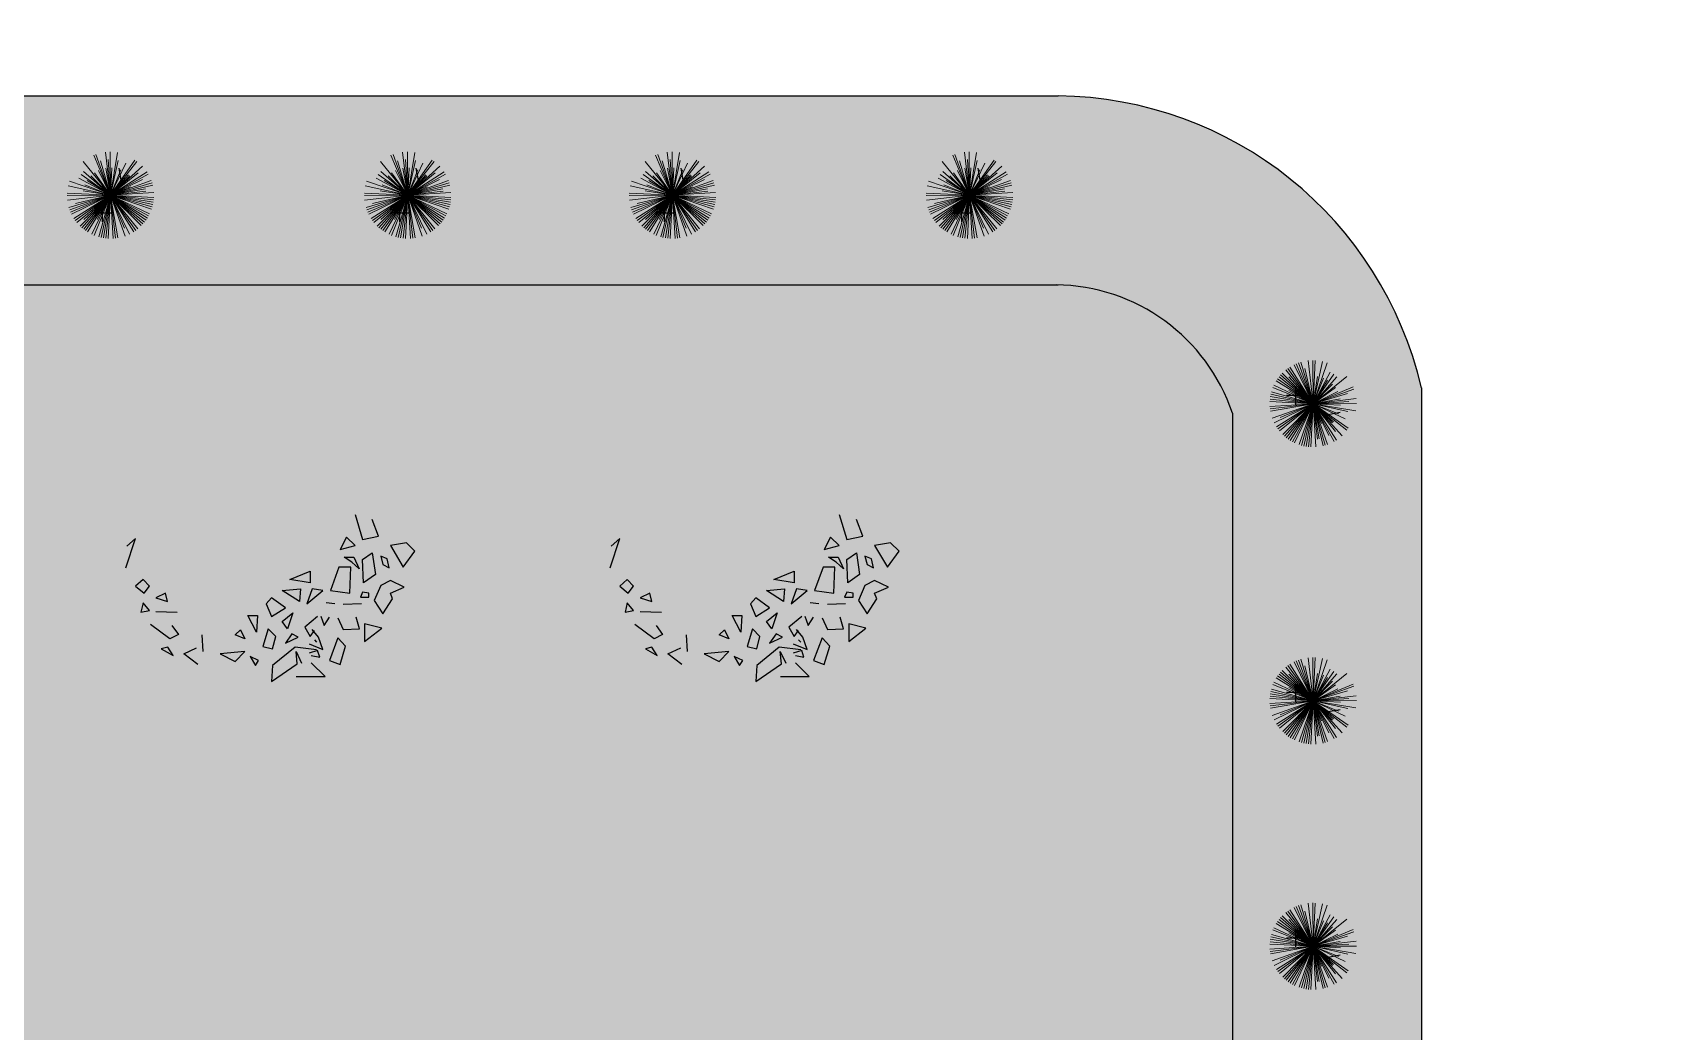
# Model space of a CAD drawing. Header units: millimetres. Extents: x -1544140 to 7445918, y -1294905 to 2019878.
# Drawn here: x 1797431 to 1799601, y 42539 to 43880 of the extents above; entities that cross this region are included whole.
import ezdxf

# ---------------------------------------------------------------- set-up
doc = ezdxf.new("R2010")
doc.units = ezdxf.units.MM
doc.header["$MEASUREMENT"] = 0
doc.layers.add('marc det', color=74, linetype='Continuous', lineweight=18)
picture_1 = doc.add_image_def('image5.png', size_in_pixel=(1482, 826))

msp = doc.modelspace()

# ---------------------------------------------------------------- hatches: boundary and pattern name
at = {"true_color": 0x8dc133, "transparency": 33554687}
h = msp.add_hatch(color=65, dxfattribs=at)
h.dxf.hatch_style = 1
h.paths.add_polyline_path([(1799294.3, 41123.3), (1799294.3, 43402.9, 0.352206), (1798795.6, 43794.6), (1795784.3, 43794.6, 0.266602), (1795426.2, 43411.2), (1795426.2, 41220.7, 0.323619), (1795829.8, 40814.3), (1799019.9, 40814.3, 0.388077)])
h.paths.add_polyline_path([(1799001.2, 41067.7), (1795854.3, 41067.7, -0.285044), (1795679.7, 41244.1), (1795679.7, 43377, -0.211803), (1795828.8, 43541.1), (1798797.3, 43541.1, -0.326949), (1799040.8, 43368.8), (1799040.8, 41120.8, -0.351898)], flags=16)
at = {"true_color": 0xb8d93f, "transparency": 33554687}
h = msp.add_hatch(color=63, dxfattribs=at)
h.dxf.hatch_style = 1
h.paths.add_polyline_path([(1799040.8, 43368.8, 0.326949), (1798797.3, 43541.1), (1795828.8, 43541.1, 0.386529), (1795679.7, 43204.8), (1795679.7, 41244.1, 0.417198), (1795963.9, 41067.7), (1799001.2, 41067.7, 0.351898), (1799040.8, 41120.8)])
at = {"layer": 'marc det'}
for points in [[(1797649.2, 43368.8), (1797611.1, 43358.6), (1797598.6, 43342.5), (1797575.7, 43310.2), (1797551.5, 43307.4), (1797548.2, 43279.6), (1797557.5, 43267.8), (1797550.5, 43250.1), (1797523.8, 43200), (1797532.4, 43182.6), (1797547.2, 43161.1), (1797547.4, 43142.1), (1797518.2, 43130.9), (1797558.9, 43128), (1797553.8, 43109.3), (1797567, 43095.6), (1797568.7, 43078.3), (1797588.7, 43056.4), (1797595.2, 43031.8), (1797613.7, 43017.8), (1797627.1, 43020.4), (1797644.8, 43010.3), (1797652.8, 42987.4), (1797658.5, 42958.6), (1797664.7, 42980.2), (1797683.9, 42997.6), (1797708, 42990.1), (1797724.1, 42979.6), (1797743.7, 42986.2), (1797764.6, 42986.3), (1797778, 42971.2), (1797783.3, 42988.6), (1797805.3, 43001.1), (1797828.1, 43000.1), (1797852, 43011.6), (1797859.2, 43028), (1797871.9, 43034.6), (1797888.7, 43037.9), (1797894.6, 43060.8), (1797906, 43073.9), (1797936.7, 43077.2), (1797960.3, 43072.4), (1797940.2, 43086.1), (1797925.1, 43100.8), (1797925.9, 43114.5), (1797939.6, 43133.6), (1797950.8, 43156.2), (1797948.9, 43174.8), (1797952.1, 43220.3), (1797990.1, 43240), (1797943.6, 43237), (1797930.7, 43258.3), (1797928.5, 43278.2), (1797914.5, 43305.4), (1797897.7, 43319.8), (1797890, 43341.4), (1797872.8, 43348.9), (1797850.5, 43364.9), (1797832, 43363.1), (1797832.6, 43394), (1797812.9, 43369.7), (1797805.7, 43388.7), (1797796, 43393.6), (1797772.7, 43400.4), (1797767.9, 43394.8), (1797724.9, 43391.8), (1797713, 43399), (1797692, 43390.8), (1797675.8, 43393.1), (1797659.5, 43414.3), (1797644.2, 43438.5), (1797650.5, 43415.3), (1797657, 43382.6)], [(1798298.8, 43368.8), (1798260.7, 43358.6), (1798248.2, 43342.5), (1798225.2, 43310.2), (1798201, 43307.4), (1798197.8, 43279.6), (1798207.1, 43267.8), (1798200.1, 43250.1), (1798173.3, 43200), (1798182, 43182.6), (1798196.7, 43161.1), (1798196.9, 43142.1), (1798167.8, 43130.9), (1798208.4, 43128), (1798203.4, 43109.3), (1798216.5, 43095.6), (1798218.2, 43078.3), (1798238.2, 43056.4), (1798244.8, 43031.8), (1798263.2, 43017.8), (1798276.7, 43020.4), (1798294.3, 43010.3), (1798302.3, 42987.4), (1798308, 42958.6), (1798314.2, 42980.2), (1798333.5, 42997.6), (1798357.6, 42990.1), (1798373.6, 42979.6), (1798393.2, 42986.2), (1798414.1, 42986.3), (1798427.5, 42971.2), (1798432.8, 42988.6), (1798454.8, 43001.1), (1798477.6, 43000.1), (1798501.5, 43011.6), (1798508.8, 43028), (1798521.4, 43034.6), (1798538.2, 43037.9), (1798544.2, 43060.8), (1798555.5, 43073.9), (1798586.2, 43077.2), (1798609.9, 43072.4), (1798589.7, 43086.1), (1798574.6, 43100.8), (1798575.4, 43114.5), (1798589.1, 43133.6), (1798600.4, 43156.2), (1798598.4, 43174.8), (1798601.7, 43220.3), (1798639.6, 43240), (1798593.2, 43237), (1798580.3, 43258.3), (1798578.1, 43278.2), (1798564, 43305.4), (1798547.2, 43319.8), (1798539.5, 43341.4), (1798522.3, 43348.9), (1798500, 43364.9), (1798481.6, 43363.1), (1798482.1, 43394), (1798462.5, 43369.7), (1798455.2, 43388.7), (1798445.6, 43393.6), (1798422.3, 43400.4), (1798417.4, 43394.8), (1798374.4, 43391.8), (1798362.6, 43399), (1798341.5, 43390.8), (1798325.4, 43393.1), (1798309, 43414.3), (1798293.8, 43438.5), (1798300.1, 43415.3), (1798306.5, 43382.6)]]:
    msp.add_hatch(color=102, dxfattribs=at).paths.add_polyline_path(points)

# ---------------------------------------------------------------- linework, layer by layer
at = {"color": 116, "lineweight": -2, "true_color": 0x136734}
for p, q in [((1797550.7, 43678.8), (1797547.5, 43697.5)), ((1797949.4, 43678.8), (1797946.1, 43697.5)), ((1798304.5, 43678.8), (1798301.2, 43697.5)), ((1798703.1, 43678.8), (1798699.9, 43697.5)), ((1799166.6, 43366.8), (1799185.2, 43370.1)), ((1799166.6, 42968.2), (1799185.2, 42971.4)), ((1799166.6, 42638.8), (1799185.2, 42642.1))]:
    msp.add_line(p, q, dxfattribs=at)
at = {"color": 116, "true_color": 0x136734}
for p, q in [((1797512.5, 43637.8), (1797537.2, 43637.8)), ((1797524.9, 43650.1), (1797524.9, 43625.5)), ((1797911.2, 43637.8), (1797935.8, 43637.8)), ((1797923.5, 43650.1), (1797923.5, 43625.5)), ((1798266.3, 43637.8), (1798291, 43637.8)), ((1798278.6, 43650.1), (1798278.6, 43625.5)), ((1798665, 43637.8), (1798689.6, 43637.8)), ((1798677.3, 43650.1), (1798677.3, 43625.5)), ((1799137.8, 43392.7), (1799113.2, 43392.7)), ((1799125.5, 43405), (1799125.5, 43380.3)), ((1799125.5, 43006.3), (1799125.5, 42981.7)), ((1799137.8, 42994), (1799113.2, 42994)), ((1799125.5, 42677), (1799125.5, 42652.4)), ((1799137.8, 42664.7), (1799113.2, 42664.7))]:
    msp.add_line(p, q, dxfattribs=at)
at = {"color": 96}
for p, q in [((1797863.9, 43233.1), (1797873.9, 43199.5)), ((1797895.5, 43203.9), (1797886.9, 43226.3)), ((1798513.4, 43233.1), (1798523.5, 43199.5)), ((1798545, 43203.9), (1798536.4, 43226.3)), ((1797556.5, 43161.4), (1797569.4, 43200.6)), ((1797569.4, 43200.6), (1797557.9, 43190.5)), ((1797852.4, 43202.8), (1797843.8, 43186)), ((1797863.9, 43191.6), (1797852.4, 43202.8)), ((1797873.9, 43199.5), (1797895.5, 43203.9)), ((1798206, 43161.4), (1798219, 43200.6)), ((1798219, 43200.6), (1798207.5, 43190.5)), ((1798501.9, 43202.8), (1798493.3, 43186)), ((1798513.4, 43191.6), (1798501.9, 43202.8)), ((1798523.5, 43199.5), (1798545, 43203.9)), ((1797843.8, 43186), (1797863.9, 43191.6)), ((1797849.5, 43175.9), (1797862.4, 43175.9)), ((1797859.6, 43169.2), (1797849.5, 43175.9)), ((1797862.4, 43175.9), (1797869.6, 43160.2)), ((1797873.9, 43172.6), (1797886.9, 43181.5)), ((1797886.9, 43181.5), (1797891.2, 43152.4)), ((1797907, 43173.7), (1797898.3, 43177)), ((1797898.3, 43177), (1797901.2, 43165.8)), ((1797932.8, 43195), (1797911.3, 43191.6)), ((1797911.3, 43191.6), (1797928.5, 43162.5)), ((1797928.5, 43162.5), (1797944.3, 43183.8)), ((1797944.3, 43183.8), (1797932.8, 43195)), ((1798493.3, 43186), (1798513.4, 43191.6)), ((1798499, 43175.9), (1798512, 43175.9)), ((1798509.1, 43169.2), (1798499, 43175.9)), ((1798512, 43175.9), (1798519.2, 43160.2)), ((1798523.5, 43172.6), (1798536.4, 43181.5)), ((1798536.4, 43181.5), (1798540.7, 43152.4)), ((1798556.5, 43173.7), (1798547.9, 43177)), ((1798547.9, 43177), (1798550.8, 43165.8)), ((1798582.4, 43195), (1798560.8, 43191.6)), ((1798560.8, 43191.6), (1798578.1, 43162.5)), ((1798578.1, 43162.5), (1798593.9, 43183.8)), ((1798593.9, 43183.8), (1798582.4, 43195)), ((1797776.3, 43145.7), (1797803.5, 43156.9)), ((1797803.5, 43156.9), (1797803.5, 43141.2)), ((1797842.3, 43162.5), (1797830.8, 43131.1)), ((1797858.1, 43162.5), (1797842.3, 43162.5)), ((1797856.7, 43127.7), (1797858.1, 43162.5)), ((1797869.6, 43160.2), (1797859.6, 43169.2)), ((1797875.4, 43141.2), (1797873.9, 43172.6)), ((1797891.2, 43152.4), (1797875.4, 43141.2)), ((1797901.2, 43165.8), (1797909.8, 43161.4)), ((1797909.8, 43161.4), (1797907, 43173.7)), ((1798425.8, 43145.7), (1798453.1, 43156.9)), ((1798453.1, 43156.9), (1798453.1, 43141.2)), ((1798491.9, 43162.5), (1798480.4, 43131.1)), ((1798507.7, 43162.5), (1798491.9, 43162.5)), ((1798506.2, 43127.7), (1798507.7, 43162.5)), ((1798519.2, 43160.2), (1798509.1, 43169.2)), ((1798524.9, 43141.2), (1798523.5, 43172.6)), ((1798540.7, 43152.4), (1798524.9, 43141.2)), ((1798550.8, 43165.8), (1798559.4, 43161.4)), ((1798559.4, 43161.4), (1798556.5, 43173.7)), ((1797579.5, 43145.7), (1797569.4, 43136.7)), ((1797569.4, 43136.7), (1797580.9, 43127.7)), ((1797588.1, 43136.7), (1797579.5, 43145.7)), ((1797580.9, 43127.7), (1797588.1, 43136.7)), ((1797766.2, 43131.1), (1797790.6, 43133.3)), ((1797789.2, 43116.5), (1797766.2, 43131.1)), ((1797803.5, 43141.2), (1797776.3, 43145.7)), ((1797790.6, 43133.3), (1797789.2, 43116.5)), ((1797806.4, 43133.3), (1797799.2, 43113.2)), ((1797799.2, 43113.2), (1797820.8, 43131.1)), ((1797820.8, 43131.1), (1797806.4, 43133.3)), ((1797830.8, 43131.1), (1797856.7, 43127.7)), ((1797898.3, 43137.8), (1797889.7, 43117.7)), ((1797911.3, 43144.5), (1797898.3, 43137.8)), ((1797929.9, 43135.6), (1797911.3, 43144.5)), ((1797911.3, 43127.7), (1797929.9, 43135.6)), ((1798229, 43145.7), (1798219, 43136.7)), ((1798219, 43136.7), (1798230.4, 43127.7)), ((1798237.6, 43136.7), (1798229, 43145.7)), ((1798230.4, 43127.7), (1798237.6, 43136.7)), ((1798415.7, 43131.1), (1798440.2, 43133.3)), ((1798438.7, 43116.5), (1798415.7, 43131.1)), ((1798453.1, 43141.2), (1798425.8, 43145.7)), ((1798440.2, 43133.3), (1798438.7, 43116.5)), ((1798456, 43133.3), (1798448.8, 43113.2)), ((1798448.8, 43113.2), (1798470.3, 43131.1)), ((1798470.3, 43131.1), (1798456, 43133.3)), ((1798480.4, 43131.1), (1798506.2, 43127.7)), ((1798547.9, 43137.8), (1798539.3, 43117.7)), ((1798560.8, 43144.5), (1798547.9, 43137.8)), ((1798579.5, 43135.6), (1798560.8, 43144.5)), ((1798560.8, 43127.7), (1798579.5, 43135.6)), ((1797579.5, 43114.3), (1797576.6, 43102)), ((1797588.1, 43104.2), (1797579.5, 43114.3)), ((1797609.6, 43127.7), (1797596.7, 43121)), ((1797596.7, 43121), (1797612.5, 43116.5)), ((1797612.5, 43116.5), (1797609.6, 43127.7)), ((1797751.8, 43121), (1797744.6, 43113.2)), ((1797744.6, 43113.2), (1797751.8, 43096.4)), ((1797770.5, 43107.6), (1797751.8, 43121)), ((1797836.6, 43113.2), (1797825.1, 43114.3)), ((1797872.5, 43113.2), (1797848.1, 43112.1)), ((1797873.9, 43128.9), (1797871.1, 43122.1)), ((1797871.1, 43122.1), (1797882.5, 43122.1)), ((1797882.5, 43127.7), (1797873.9, 43128.9)), ((1797882.5, 43122.1), (1797882.5, 43127.7)), ((1797889.7, 43117.7), (1797901.2, 43099.7)), ((1797901.2, 43099.7), (1797914.2, 43119.9)), ((1797914.2, 43119.9), (1797911.3, 43127.7)), ((1798229, 43114.3), (1798226.1, 43102)), ((1798237.6, 43104.2), (1798229, 43114.3)), ((1798259.2, 43127.7), (1798246.3, 43121)), ((1798246.3, 43121), (1798262, 43116.5)), ((1798262, 43116.5), (1798259.2, 43127.7)), ((1798401.4, 43121), (1798394.2, 43113.2)), ((1798394.2, 43113.2), (1798401.4, 43096.4)), ((1798420.1, 43107.6), (1798401.4, 43121)), ((1798486.1, 43113.2), (1798474.6, 43114.3)), ((1798522, 43113.2), (1798497.6, 43112.1)), ((1798523.5, 43128.9), (1798520.6, 43122.1)), ((1798520.6, 43122.1), (1798532.1, 43122.1)), ((1798532.1, 43127.7), (1798523.5, 43128.9)), ((1798532.1, 43122.1), (1798532.1, 43127.7)), ((1798539.3, 43117.7), (1798550.8, 43099.7)), ((1798550.8, 43099.7), (1798563.7, 43119.9)), ((1798563.7, 43119.9), (1798560.8, 43127.7)), ((1797576.6, 43102), (1797588.1, 43104.2)), ((1797596.7, 43103.1), (1797625.4, 43102)), ((1797731.7, 43075.1), (1797720.2, 43097.5)), ((1797720.2, 43097.5), (1797733.2, 43097.5)), ((1797733.2, 43097.5), (1797731.7, 43075.1)), ((1797751.8, 43096.4), (1797770.5, 43107.6)), ((1797766.2, 43089.6), (1797780.6, 43100.9)), ((1797773.4, 43079.6), (1797766.2, 43089.6)), ((1797780.6, 43100.9), (1797773.4, 43079.6)), ((1797813.6, 43096.4), (1797796.4, 43081.8)), ((1797818, 43096.5), (1797822.3, 43084.2)), ((1797822.3, 43084.2), (1797829.5, 43095.4)), ((1797841, 43094.3), (1797848.1, 43078.6)), ((1797869.7, 43079.7), (1797865.4, 43095.4)), ((1798226.1, 43102), (1798237.6, 43104.2)), ((1798246.3, 43103.1), (1798275, 43102)), ((1798381.3, 43075.1), (1798369.8, 43097.5)), ((1798369.8, 43097.5), (1798382.7, 43097.5)), ((1798382.7, 43097.5), (1798381.3, 43075.1)), ((1798401.4, 43096.4), (1798420.1, 43107.6)), ((1798415.7, 43089.6), (1798430.1, 43100.9)), ((1798422.9, 43079.6), (1798415.7, 43089.6)), ((1798430.1, 43100.9), (1798422.9, 43079.6)), ((1798463.1, 43096.4), (1798445.9, 43081.8)), ((1798467.5, 43096.5), (1798471.8, 43084.2)), ((1798471.8, 43084.2), (1798479, 43095.4)), ((1798490.5, 43094.3), (1798497.7, 43078.6)), ((1798519.2, 43079.7), (1798514.9, 43095.4)), ((1797615.5, 43066.3), (1797589.6, 43085.3)), ((1797626.9, 43071.9), (1797615.5, 43066.3)), ((1797618.3, 43084.2), (1797626.9, 43071.9)), ((1797658.5, 43071.7), (1797659.9, 43049.3)), ((1797703, 43071.7), (1797710.2, 43078.4)), ((1797715.9, 43066.1), (1797703, 43071.7)), ((1797710.2, 43078.4), (1797715.9, 43066.1)), ((1797747.5, 43079.6), (1797740.3, 43056)), ((1797757.6, 43069.5), (1797747.5, 43079.6)), ((1797753.3, 43052.7), (1797757.6, 43069.5)), ((1797779.1, 43072.8), (1797770.5, 43060.5)), ((1797770.5, 43060.5), (1797787.7, 43068.4)), ((1797787.7, 43068.4), (1797779.1, 43072.8)), ((1797796.4, 43081.8), (1797803.5, 43069.5)), ((1797803.5, 43069.5), (1797809.3, 43077.3)), ((1797815.1, 43068.5), (1797806.5, 43078.6)), ((1797820.9, 43051.7), (1797815.1, 43068.5)), ((1797841, 43067.4), (1797829.5, 43037.1)), ((1797851, 43056.2), (1797841, 43067.4)), ((1797848.1, 43078.6), (1797869.7, 43079.7)), ((1797899.8, 43080.7), (1797876.8, 43086.3)), ((1797876.8, 43086.3), (1797876.8, 43062.8)), ((1797876.8, 43062.8), (1797899.8, 43080.7)), ((1798265, 43066.3), (1798239.1, 43085.3)), ((1798276.5, 43071.9), (1798265, 43066.3)), ((1798267.9, 43084.2), (1798276.5, 43071.9)), ((1798308, 43071.7), (1798309.4, 43049.3)), ((1798352.5, 43071.7), (1798359.7, 43078.4)), ((1798365.5, 43066.1), (1798352.5, 43071.7)), ((1798359.7, 43078.4), (1798365.5, 43066.1)), ((1798397.1, 43079.6), (1798389.9, 43056)), ((1798407.1, 43069.5), (1798397.1, 43079.6)), ((1798402.8, 43052.7), (1798407.1, 43069.5)), ((1798428.7, 43072.8), (1798420.1, 43060.5)), ((1798420.1, 43060.5), (1798437.3, 43068.4)), ((1798437.3, 43068.4), (1798428.7, 43072.8)), ((1798445.9, 43081.8), (1798453.1, 43069.5)), ((1798453.1, 43069.5), (1798458.8, 43077.3)), ((1798464.6, 43068.5), (1798456, 43078.6)), ((1798470.4, 43051.7), (1798464.6, 43068.5)), ((1798490.5, 43067.4), (1798479, 43037.1)), ((1798500.6, 43056.2), (1798490.5, 43067.4)), ((1798497.7, 43078.6), (1798519.2, 43079.7)), ((1798549.3, 43080.7), (1798526.3, 43086.3)), ((1798526.3, 43086.3), (1798526.3, 43062.8)), ((1798526.3, 43062.8), (1798549.3, 43080.7)), ((1797612.6, 43055.1), (1797604, 43052.8)), ((1797604, 43052.8), (1797619.8, 43043.9)), ((1797619.8, 43043.9), (1797612.6, 43055.1)), ((1797634.1, 43046.1), (1797651.4, 43054)), ((1797652.8, 43031.6), (1797634.1, 43046.1)), ((1797715.9, 43049.3), (1797682.9, 43046)), ((1797682.9, 43046), (1797703, 43035.9)), ((1797703, 43035.9), (1797715.9, 43049.3)), ((1797740.3, 43056), (1797753.3, 43052.7)), ((1797783.4, 43054.9), (1797753.3, 43030.3)), ((1797812.2, 43051.6), (1797783.4, 43054.9)), ((1797786.3, 43032.5), (1797784.9, 43049.3)), ((1797784.9, 43049.3), (1797792, 43033.6)), ((1797802.2, 43059.6), (1797820.9, 43051.7)), ((1797813.7, 43050.6), (1797802.2, 43047.2)), ((1797805.1, 43043.9), (1797816.6, 43041.6)), ((1797809.3, 43065), (1797812.2, 43061.6)), ((1797816.6, 43041.6), (1797813.7, 43050.6)), ((1797843.8, 43031.6), (1797851, 43056.2)), ((1798262.1, 43055.1), (1798253.5, 43052.8)), ((1798253.5, 43052.8), (1798269.3, 43043.9)), ((1798269.3, 43043.9), (1798262.1, 43055.1)), ((1798283.7, 43046.1), (1798300.9, 43054)), ((1798302.3, 43031.6), (1798283.7, 43046.1)), ((1798365.5, 43049.3), (1798332.4, 43046)), ((1798332.4, 43046), (1798352.5, 43035.9)), ((1798352.5, 43035.9), (1798365.5, 43049.3)), ((1798389.9, 43056), (1798402.8, 43052.7)), ((1798433, 43054.9), (1798402.8, 43030.3)), ((1798461.7, 43051.6), (1798433, 43054.9)), ((1798435.8, 43032.5), (1798434.4, 43049.3)), ((1798434.4, 43049.3), (1798441.6, 43033.6)), ((1798451.7, 43059.6), (1798470.4, 43051.7)), ((1798463.2, 43050.6), (1798451.7, 43047.2)), ((1798454.6, 43043.9), (1798466.1, 43041.6)), ((1798458.8, 43065), (1798461.7, 43061.6)), ((1798466.1, 43041.6), (1798463.2, 43050.6)), ((1798493.4, 43031.6), (1798500.6, 43056.2)), ((1797734.6, 43037), (1797723.1, 43042.6)), ((1797723.1, 43042.6), (1797730.3, 43030.3)), ((1797730.3, 43030.3), (1797734.6, 43037)), ((1797751.8, 43009), (1797786.3, 43032.5)), ((1797753.3, 43030.3), (1797751.8, 43009)), ((1797823.7, 43015.9), (1797805.1, 43033.8)), ((1797829.5, 43037.1), (1797843.8, 43031.6)), ((1798384.1, 43037), (1798372.6, 43042.6)), ((1798372.6, 43042.6), (1798379.8, 43030.3)), ((1798379.8, 43030.3), (1798384.1, 43037)), ((1798401.4, 43009), (1798435.8, 43032.5)), ((1798402.8, 43030.3), (1798401.4, 43009)), ((1798473.3, 43015.9), (1798454.6, 43033.8)), ((1798479, 43037.1), (1798493.4, 43031.6)), ((1797784.9, 43015.9), (1797823.7, 43015.9)), ((1798434.5, 43015.9), (1798473.3, 43015.9))]:
    msp.add_line(p, q, dxfattribs=at)
for points in [[(1795784.3, 43794.6), (1798807.2, 43794.6)], [(1795828.8, 43541.1), (1798807.2, 43541.1)], [(1799294.3, 43402.9), (1799294.3, 41114.6)], [(1799040.8, 43368.8), (1799040.8, 41114.6)]]:
    msp.add_lwpolyline(points)
for radius, start in [(506, 13.0477), (252.5, 18.5111)]:
    msp.add_arc((1798801.4, 43288.7), radius, start, 89.3419)
at = {"layer": 'marc det', "color": 116, "true_color": 0x136734}
for p, q in [((1797535.9, 43661.4), (1797529, 43719.1)), ((1797535.9, 43661.4), (1797535.5, 43719.5)), ((1797535.9, 43661.4), (1797545.3, 43718.8)), ((1797934.5, 43661.4), (1797927.6, 43719.1)), ((1797934.5, 43661.4), (1797934.2, 43719.5)), ((1797934.5, 43661.4), (1797943.9, 43718.8)), ((1798289.6, 43661.4), (1798282.8, 43719.1)), ((1798289.6, 43661.4), (1798289.3, 43719.5)), ((1798289.6, 43661.4), (1798299, 43718.8)), ((1798688.3, 43661.4), (1798681.4, 43719.1)), ((1798688.3, 43661.4), (1798687.9, 43719.5)), ((1798688.3, 43661.4), (1798697.7, 43718.8)), ((1797535.9, 43661.4), (1797499.3, 43706.6)), ((1797535.9, 43661.4), (1797513.3, 43715)), ((1797535.9, 43661.4), (1797516.3, 43716.1)), ((1797535.9, 43661.4), (1797522.3, 43707.3)), ((1797535.9, 43661.4), (1797529.5, 43697.6)), ((1797535.9, 43661.4), (1797532.9, 43709.1)), ((1797535.3, 43660.8), (1797568.7, 43708.4)), ((1797568.7, 43708.4), (1797535.3, 43660.8)), ((1797535.3, 43660.8), (1797571.3, 43706.4)), ((1797535.9, 43661.4), (1797546.2, 43708)), ((1797535.9, 43661.4), (1797556.3, 43704.5)), ((1797535.9, 43661.4), (1797579, 43700.4)), ((1797535.9, 43661.4), (1797537.7, 43698)), ((1797535.9, 43661.4), (1797549.7, 43695.3)), ((1797934.5, 43661.4), (1797898, 43706.6)), ((1797934.5, 43661.4), (1797911.9, 43715)), ((1797934.5, 43661.4), (1797915, 43716.1)), ((1797934.5, 43661.4), (1797921, 43707.3)), ((1797934.5, 43661.4), (1797928.1, 43697.6)), ((1797934.5, 43661.4), (1797931.5, 43709.1)), ((1797933.9, 43660.8), (1797967.3, 43708.4)), ((1797967.3, 43708.4), (1797933.9, 43660.8)), ((1797933.9, 43660.8), (1797969.9, 43706.4)), ((1797934.5, 43661.4), (1797944.9, 43708)), ((1797934.5, 43661.4), (1797955, 43704.5)), ((1797934.5, 43661.4), (1797977.6, 43700.4)), ((1797934.5, 43661.4), (1797936.3, 43698)), ((1797934.5, 43661.4), (1797948.3, 43695.3)), ((1798289.6, 43661.4), (1798253.1, 43706.6)), ((1798289.6, 43661.4), (1798267.1, 43715)), ((1798289.6, 43661.4), (1798270.1, 43716.1)), ((1798289.6, 43661.4), (1798276.1, 43707.3)), ((1798289.6, 43661.4), (1798283.2, 43697.6)), ((1798289.6, 43661.4), (1798286.7, 43709.1)), ((1798289.1, 43660.8), (1798322.4, 43708.4)), ((1798322.4, 43708.4), (1798289.1, 43660.8)), ((1798289.1, 43660.8), (1798325, 43706.4)), ((1798289.6, 43661.4), (1798300, 43708)), ((1798289.6, 43661.4), (1798310.1, 43704.5)), ((1798289.6, 43661.4), (1798332.7, 43700.4)), ((1798289.6, 43661.4), (1798291.5, 43698)), ((1798289.6, 43661.4), (1798303.4, 43695.3)), ((1798688.3, 43661.4), (1798651.7, 43706.6)), ((1798688.3, 43661.4), (1798665.7, 43715)), ((1798688.3, 43661.4), (1798668.7, 43716.1)), ((1798688.3, 43661.4), (1798674.7, 43707.3)), ((1798688.3, 43661.4), (1798681.9, 43697.6)), ((1798688.3, 43661.4), (1798685.3, 43709.1)), ((1798687.7, 43660.8), (1798721.1, 43708.4)), ((1798721.1, 43708.4), (1798687.7, 43660.8)), ((1798687.7, 43660.8), (1798723.7, 43706.4)), ((1798688.3, 43661.4), (1798698.6, 43708)), ((1798688.3, 43661.4), (1798708.7, 43704.5)), ((1798688.3, 43661.4), (1798731.4, 43700.4)), ((1798688.3, 43661.4), (1798690.1, 43698)), ((1798688.3, 43661.4), (1798702.1, 43695.3)), ((1797535.9, 43661.4), (1797479.1, 43674)), ((1797535.9, 43661.4), (1797480.9, 43680.3)), ((1797535.9, 43661.4), (1797493.6, 43684.4)), ((1797535.9, 43661.4), (1797496.4, 43689)), ((1797496.4, 43689), (1797535.9, 43661.4)), ((1797535.9, 43661.4), (1797499.8, 43693.2)), ((1797535.9, 43661.4), (1797501.5, 43675.4)), ((1797535.9, 43661.4), (1797504.4, 43680.9)), ((1797535.9, 43661.4), (1797509.6, 43687.4)), ((1797535.9, 43661.4), (1797514.3, 43691.4)), ((1797535.9, 43661.4), (1797519.7, 43694.5)), ((1797535.9, 43661.4), (1797584.9, 43692.6)), ((1797535.9, 43661.4), (1797573, 43691.4)), ((1797535.9, 43661.4), (1797586.6, 43689.8)), ((1797535.9, 43661.4), (1797560.1, 43688.8)), ((1797535.9, 43661.4), (1797561.6, 43687.4)), ((1797535.9, 43661.4), (1797578.7, 43682.4)), ((1797535.9, 43661.4), (1797590.6, 43680.9)), ((1797535.9, 43661.4), (1797591.6, 43677.8)), ((1797535.9, 43661.4), (1797592.5, 43674.7)), ((1797934.5, 43661.4), (1797877.7, 43674)), ((1797934.5, 43661.4), (1797879.5, 43680.3)), ((1797934.5, 43661.4), (1797892.2, 43684.4)), ((1797934.5, 43661.4), (1797895.1, 43689)), ((1797895.1, 43689), (1797934.5, 43661.4)), ((1797934.5, 43661.4), (1797898.4, 43693.2)), ((1797934.5, 43661.4), (1797900.1, 43675.4)), ((1797934.5, 43661.4), (1797903, 43680.9)), ((1797934.5, 43661.4), (1797908.2, 43687.4)), ((1797934.5, 43661.4), (1797913, 43691.4)), ((1797934.5, 43661.4), (1797918.3, 43694.5)), ((1797934.5, 43661.4), (1797983.5, 43692.6)), ((1797934.5, 43661.4), (1797971.6, 43691.4)), ((1797934.5, 43661.4), (1797985.2, 43689.8)), ((1797934.5, 43661.4), (1797958.7, 43688.8)), ((1797934.5, 43661.4), (1797960.2, 43687.4)), ((1797934.5, 43661.4), (1797977.4, 43682.4)), ((1797934.5, 43661.4), (1797989.3, 43680.9)), ((1797934.5, 43661.4), (1797990.3, 43677.8)), ((1797934.5, 43661.4), (1797991.1, 43674.7)), ((1798289.6, 43661.4), (1798232.9, 43674)), ((1798289.6, 43661.4), (1798234.6, 43680.3)), ((1798289.6, 43661.4), (1798247.3, 43684.4)), ((1798289.6, 43661.4), (1798250.2, 43689)), ((1798250.2, 43689), (1798289.6, 43661.4)), ((1798289.6, 43661.4), (1798253.6, 43693.2)), ((1798289.6, 43661.4), (1798255.3, 43675.4)), ((1798289.6, 43661.4), (1798258.1, 43680.9)), ((1798289.6, 43661.4), (1798263.3, 43687.4)), ((1798289.6, 43661.4), (1798268.1, 43691.4)), ((1798289.6, 43661.4), (1798273.4, 43694.5)), ((1798289.6, 43661.4), (1798338.7, 43692.6)), ((1798289.6, 43661.4), (1798326.8, 43691.4)), ((1798289.6, 43661.4), (1798340.3, 43689.8)), ((1798289.6, 43661.4), (1798313.9, 43688.8)), ((1798289.6, 43661.4), (1798315.4, 43687.4)), ((1798289.6, 43661.4), (1798332.5, 43682.4)), ((1798289.6, 43661.4), (1798344.4, 43680.9)), ((1798289.6, 43661.4), (1798345.4, 43677.8)), ((1798289.6, 43661.4), (1798346.2, 43674.7)), ((1798688.3, 43661.4), (1798631.5, 43674)), ((1798688.3, 43661.4), (1798633.3, 43680.3)), ((1798688.3, 43661.4), (1798646, 43684.4)), ((1798688.3, 43661.4), (1798648.8, 43689)), ((1798648.8, 43689), (1798688.3, 43661.4)), ((1798688.3, 43661.4), (1798652.2, 43693.2)), ((1798688.3, 43661.4), (1798653.9, 43675.4)), ((1798688.3, 43661.4), (1798656.8, 43680.9)), ((1798688.3, 43661.4), (1798662, 43687.4)), ((1798688.3, 43661.4), (1798666.7, 43691.4)), ((1798688.3, 43661.4), (1798672.1, 43694.5)), ((1798688.3, 43661.4), (1798737.3, 43692.6)), ((1798688.3, 43661.4), (1798725.4, 43691.4)), ((1798688.3, 43661.4), (1798739, 43689.8)), ((1798688.3, 43661.4), (1798712.5, 43688.8)), ((1798688.3, 43661.4), (1798714, 43687.4)), ((1798688.3, 43661.4), (1798731.2, 43682.4)), ((1798688.3, 43661.4), (1798743, 43680.9)), ((1798688.3, 43661.4), (1798744, 43677.8)), ((1798688.3, 43661.4), (1798744.9, 43674.7)), ((1797535.9, 43661.4), (1797477.7, 43661)), ((1797535.9, 43661.4), (1797477.8, 43664.3)), ((1797535.9, 43661.4), (1797478.1, 43654.5)), ((1797535.9, 43661.4), (1797480.1, 43645)), ((1797535.9, 43661.4), (1797481.1, 43641.9)), ((1797535.9, 43661.4), (1797482.3, 43638.8)), ((1797535.9, 43661.4), (1797483.6, 43635.8)), ((1797535.9, 43661.4), (1797486.8, 43630.2)), ((1797535.9, 43661.4), (1797488.6, 43627.5)), ((1797535.9, 43661.4), (1797488.8, 43650.3)), ((1797535.9, 43661.4), (1797490.6, 43624.9)), ((1797535.9, 43661.4), (1797495, 43620)), ((1797535.9, 43661.4), (1797497.4, 43617.8)), ((1797535.9, 43661.4), (1797499.2, 43667.4)), ((1797535.9, 43661.4), (1797499.9, 43615.7)), ((1797535.9, 43661.4), (1797500, 43628.9)), ((1797502.5, 43613.8), (1797535.9, 43661.4)), ((1797535.9, 43661.4), (1797502.5, 43613.8)), ((1797535.9, 43661.4), (1797505.2, 43612)), ((1797535.9, 43661.4), (1797510.9, 43608.9)), ((1797535.9, 43661.4), (1797513.9, 43607.5)), ((1797535.9, 43661.4), (1797518, 43628.7)), ((1797535.9, 43661.4), (1797520.1, 43605.4)), ((1797535.9, 43661.4), (1797523.3, 43604.6)), ((1797535.9, 43661.4), (1797526.5, 43604)), ((1797535.9, 43661.4), (1797529.7, 43603.6)), ((1797535.9, 43661.4), (1797532.9, 43603.3)), ((1797535.9, 43661.4), (1797562.6, 43672.7)), ((1797535.9, 43661.4), (1797582.9, 43669.7)), ((1797535.9, 43661.4), (1797583.3, 43667)), ((1797535.9, 43661.4), (1797593.9, 43665)), ((1797535.9, 43661.4), (1797593.9, 43658.5)), ((1797535.9, 43661.4), (1797555.4, 43606.6)), ((1797535.9, 43661.4), (1797542.7, 43603.6)), ((1797535.9, 43661.4), (1797545.9, 43604.1)), ((1797535.9, 43661.4), (1797539.5, 43603.4)), ((1797535.9, 43661.4), (1797554.6, 43617)), ((1797535.9, 43661.4), (1797561.4, 43609.2)), ((1797535.9, 43661.4), (1797567.1, 43612.3)), ((1797535.9, 43661.4), (1797569.8, 43614.2)), ((1797535.9, 43661.4), (1797572.4, 43616.1)), ((1797535.9, 43661.4), (1797577.2, 43620.5)), ((1797535.9, 43661.4), (1797579.4, 43622.9)), ((1797535.9, 43661.4), (1797581.5, 43625.4)), ((1797583.5, 43628), (1797535.9, 43661.4)), ((1797535.9, 43661.4), (1797585.3, 43630.7)), ((1797535.9, 43661.4), (1797586.9, 43633.6)), ((1797535.9, 43661.4), (1797588.4, 43636.5)), ((1797535.9, 43661.4), (1797592.6, 43648.8)), ((1797535.9, 43661.4), (1797593.2, 43652)), ((1797535.9, 43661.4), (1797593.7, 43655.2)), ((1797535.9, 43661.4), (1797590.8, 43642.5)), ((1797535.9, 43661.4), (1797591.8, 43645.6)), ((1797934.5, 43661.4), (1797876.4, 43664.3)), ((1797934.5, 43661.4), (1797876.4, 43661)), ((1797934.5, 43661.4), (1797876.8, 43654.5)), ((1797934.5, 43661.4), (1797878.7, 43645)), ((1797934.5, 43661.4), (1797879.7, 43641.9)), ((1797934.5, 43661.4), (1797880.9, 43638.8)), ((1797934.5, 43661.4), (1797882.3, 43635.8)), ((1797934.5, 43661.4), (1797885.5, 43630.2)), ((1797934.5, 43661.4), (1797887.3, 43627.5)), ((1797934.5, 43661.4), (1797887.4, 43650.3)), ((1797934.5, 43661.4), (1797889.3, 43624.9)), ((1797934.5, 43661.4), (1797893.6, 43620)), ((1797934.5, 43661.4), (1797896, 43617.8)), ((1797934.5, 43661.4), (1797897.8, 43667.4)), ((1797934.5, 43661.4), (1797898.5, 43615.7)), ((1797934.5, 43661.4), (1797898.6, 43628.9)), ((1797901.1, 43613.8), (1797934.5, 43661.4)), ((1797934.5, 43661.4), (1797901.1, 43613.8)), ((1797934.5, 43661.4), (1797903.9, 43612)), ((1797934.5, 43661.4), (1797909.6, 43608.9)), ((1797934.5, 43661.4), (1797912.6, 43607.5)), ((1797934.5, 43661.4), (1797916.7, 43628.7)), ((1797934.5, 43661.4), (1797918.7, 43605.4)), ((1797934.5, 43661.4), (1797921.9, 43604.6)), ((1797934.5, 43661.4), (1797925.1, 43604)), ((1797934.5, 43661.4), (1797928.3, 43603.6)), ((1797934.5, 43661.4), (1797931.6, 43603.3)), ((1797934.5, 43661.4), (1797961.3, 43672.7)), ((1797934.5, 43661.4), (1797981.6, 43669.7)), ((1797934.5, 43661.4), (1797982, 43667)), ((1797934.5, 43661.4), (1797992.5, 43665)), ((1797934.5, 43661.4), (1797992.6, 43658.5)), ((1797934.5, 43661.4), (1797954, 43606.6)), ((1797934.5, 43661.4), (1797941.4, 43603.6)), ((1797934.5, 43661.4), (1797944.6, 43604.1)), ((1797934.5, 43661.4), (1797938.1, 43603.4)), ((1797934.5, 43661.4), (1797953.2, 43617)), ((1797934.5, 43661.4), (1797960, 43609.2)), ((1797934.5, 43661.4), (1797965.7, 43612.3)), ((1797934.5, 43661.4), (1797968.4, 43614.2)), ((1797934.5, 43661.4), (1797971, 43616.1)), ((1797934.5, 43661.4), (1797975.9, 43620.5)), ((1797934.5, 43661.4), (1797978.1, 43622.9)), ((1797934.5, 43661.4), (1797980.2, 43625.4)), ((1797982.1, 43628), (1797934.5, 43661.4)), ((1797934.5, 43661.4), (1797983.9, 43630.7)), ((1797934.5, 43661.4), (1797985.6, 43633.6)), ((1797934.5, 43661.4), (1797987, 43636.5)), ((1797934.5, 43661.4), (1797991.3, 43648.8)), ((1797934.5, 43661.4), (1797991.9, 43652)), ((1797934.5, 43661.4), (1797992.3, 43655.2)), ((1797934.5, 43661.4), (1797989.5, 43642.5)), ((1797934.5, 43661.4), (1797990.5, 43645.6)), ((1798289.6, 43661.4), (1798231.5, 43661)), ((1798289.6, 43661.4), (1798231.6, 43664.3)), ((1798289.6, 43661.4), (1798231.9, 43654.5)), ((1798289.6, 43661.4), (1798233.9, 43645)), ((1798289.6, 43661.4), (1798234.9, 43641.9)), ((1798289.6, 43661.4), (1798236, 43638.8)), ((1798289.6, 43661.4), (1798237.4, 43635.8)), ((1798289.6, 43661.4), (1798240.6, 43630.2)), ((1798289.6, 43661.4), (1798242.4, 43627.5)), ((1798289.6, 43661.4), (1798242.5, 43650.3)), ((1798289.6, 43661.4), (1798244.4, 43624.9)), ((1798289.6, 43661.4), (1798248.8, 43620)), ((1798289.6, 43661.4), (1798251.1, 43617.8)), ((1798289.6, 43661.4), (1798253, 43667.4)), ((1798289.6, 43661.4), (1798253.6, 43615.7)), ((1798289.6, 43661.4), (1798253.7, 43628.9)), ((1798256.3, 43613.8), (1798289.6, 43661.4)), ((1798289.6, 43661.4), (1798256.3, 43613.8)), ((1798289.6, 43661.4), (1798259, 43612)), ((1798289.6, 43661.4), (1798264.7, 43608.9)), ((1798289.6, 43661.4), (1798267.7, 43607.5)), ((1798289.6, 43661.4), (1798271.8, 43628.7)), ((1798289.6, 43661.4), (1798273.9, 43605.4)), ((1798289.6, 43661.4), (1798277, 43604.6)), ((1798289.6, 43661.4), (1798280.2, 43604)), ((1798289.6, 43661.4), (1798283.5, 43603.6)), ((1798289.6, 43661.4), (1798286.7, 43603.3)), ((1798289.6, 43661.4), (1798316.4, 43672.7)), ((1798289.6, 43661.4), (1798336.7, 43669.7)), ((1798289.6, 43661.4), (1798337.1, 43667)), ((1798289.6, 43661.4), (1798347.6, 43665)), ((1798289.6, 43661.4), (1798347.7, 43658.5)), ((1798289.6, 43661.4), (1798309.2, 43606.6)), ((1798289.6, 43661.4), (1798296.5, 43603.6)), ((1798289.6, 43661.4), (1798299.7, 43604.1)), ((1798289.6, 43661.4), (1798293.2, 43603.4)), ((1798289.6, 43661.4), (1798308.3, 43617)), ((1798289.6, 43661.4), (1798315.2, 43609.2)), ((1798289.6, 43661.4), (1798320.8, 43612.3)), ((1798289.6, 43661.4), (1798323.5, 43614.2)), ((1798289.6, 43661.4), (1798326.1, 43616.1)), ((1798289.6, 43661.4), (1798331, 43620.5)), ((1798289.6, 43661.4), (1798333.2, 43622.9)), ((1798289.6, 43661.4), (1798335.3, 43625.4)), ((1798337.2, 43628), (1798289.6, 43661.4)), ((1798289.6, 43661.4), (1798339, 43630.7)), ((1798289.6, 43661.4), (1798340.7, 43633.6)), ((1798289.6, 43661.4), (1798342.2, 43636.5)), ((1798289.6, 43661.4), (1798346.4, 43648.8)), ((1798289.6, 43661.4), (1798347, 43652)), ((1798289.6, 43661.4), (1798347.4, 43655.2)), ((1798289.6, 43661.4), (1798344.6, 43642.5)), ((1798289.6, 43661.4), (1798345.6, 43645.6)), ((1798688.3, 43661.4), (1798630.1, 43661)), ((1798688.3, 43661.4), (1798630.2, 43664.3)), ((1798688.3, 43661.4), (1798630.5, 43654.5)), ((1798688.3, 43661.4), (1798632.5, 43645)), ((1798688.3, 43661.4), (1798633.5, 43641.9)), ((1798688.3, 43661.4), (1798634.7, 43638.8)), ((1798688.3, 43661.4), (1798636, 43635.8)), ((1798688.3, 43661.4), (1798639.2, 43630.2)), ((1798688.3, 43661.4), (1798641.1, 43627.5)), ((1798688.3, 43661.4), (1798641.2, 43650.3)), ((1798688.3, 43661.4), (1798643, 43624.9)), ((1798688.3, 43661.4), (1798647.4, 43620)), ((1798688.3, 43661.4), (1798649.8, 43617.8)), ((1798688.3, 43661.4), (1798651.6, 43667.4)), ((1798688.3, 43661.4), (1798652.3, 43615.7)), ((1798688.3, 43661.4), (1798652.4, 43628.9)), ((1798654.9, 43613.8), (1798688.3, 43661.4)), ((1798688.3, 43661.4), (1798654.9, 43613.8)), ((1798688.3, 43661.4), (1798657.6, 43612)), ((1798688.3, 43661.4), (1798663.4, 43608.9)), ((1798688.3, 43661.4), (1798666.3, 43607.5)), ((1798688.3, 43661.4), (1798670.4, 43628.7)), ((1798688.3, 43661.4), (1798672.5, 43605.4)), ((1798688.3, 43661.4), (1798675.7, 43604.6)), ((1798688.3, 43661.4), (1798678.9, 43604)), ((1798688.3, 43661.4), (1798682.1, 43603.6)), ((1798688.3, 43661.4), (1798685.4, 43603.3)), ((1798688.3, 43661.4), (1798715.1, 43672.7)), ((1798688.3, 43661.4), (1798735.3, 43669.7)), ((1798688.3, 43661.4), (1798735.7, 43667)), ((1798688.3, 43661.4), (1798746.3, 43665)), ((1798688.3, 43661.4), (1798746.3, 43658.5)), ((1798688.3, 43661.4), (1798707.8, 43606.6)), ((1798688.3, 43661.4), (1798695.1, 43603.6)), ((1798688.3, 43661.4), (1798698.3, 43604.1)), ((1798688.3, 43661.4), (1798691.9, 43603.4)), ((1798688.3, 43661.4), (1798707, 43617)), ((1798688.3, 43661.4), (1798713.8, 43609.2)), ((1798688.3, 43661.4), (1798719.5, 43612.3)), ((1798688.3, 43661.4), (1798722.2, 43614.2)), ((1798688.3, 43661.4), (1798724.8, 43616.1)), ((1798688.3, 43661.4), (1798729.6, 43620.5)), ((1798688.3, 43661.4), (1798731.8, 43622.9)), ((1798688.3, 43661.4), (1798733.9, 43625.4)), ((1798735.9, 43628), (1798688.3, 43661.4)), ((1798688.3, 43661.4), (1798737.7, 43630.7)), ((1798688.3, 43661.4), (1798739.3, 43633.6)), ((1798688.3, 43661.4), (1798740.8, 43636.5)), ((1798688.3, 43661.4), (1798745, 43648.8)), ((1798688.3, 43661.4), (1798745.6, 43652)), ((1798688.3, 43661.4), (1798746.1, 43655.2)), ((1798688.3, 43661.4), (1798743.3, 43642.5)), ((1798688.3, 43661.4), (1798744.2, 43645.6)), ((1799149.1, 43381.7), (1799126.6, 43435.3)), ((1799149.1, 43381.7), (1799129.6, 43436.4)), ((1799149.1, 43381.7), (1799132.7, 43437.5)), ((1799149.1, 43381.7), (1799142.3, 43439.4)), ((1799149.1, 43381.7), (1799148.8, 43439.8)), ((1799149.1, 43381.7), (1799152, 43439.7)), ((1799149.1, 43381.7), (1799161.7, 43438.4)), ((1799149.1, 43381.7), (1799168, 43436.7)), ((1799101.5, 43415), (1799149.1, 43381.7)), ((1799149.1, 43381.7), (1799101.5, 43415)), ((1799149.1, 43381.7), (1799103.5, 43417.7)), ((1799149.1, 43381.7), (1799105.5, 43420.2)), ((1799149.1, 43381.7), (1799107.8, 43422.5)), ((1799149.1, 43381.7), (1799112.6, 43426.9)), ((1799149.1, 43381.7), (1799115.2, 43428.9)), ((1799149.1, 43381.7), (1799116.7, 43417.6)), ((1799149.1, 43381.7), (1799117.9, 43430.7)), ((1799149.1, 43381.7), (1799123.6, 43433.9)), ((1799149.1, 43381.7), (1799138.1, 43428.8)), ((1799149.1, 43381.7), (1799172.2, 43424)), ((1799149.1, 43381.7), (1799176.7, 43421.1)), ((1799176.7, 43421.1), (1799149.1, 43381.7)), ((1799149.1, 43381.7), (1799155.1, 43418.3)), ((1799149.1, 43381.7), (1799194.4, 43418.2)), ((1799149.1, 43381.7), (1799181, 43417.7)), ((1799149.1, 43381.7), (1799163.1, 43416)), ((1799149.1, 43381.7), (1799168.6, 43413.2)), ((1799149.1, 43381.7), (1799091.7, 43391.1)), ((1799149.1, 43381.7), (1799092.4, 43394.3)), ((1799149.1, 43381.7), (1799093.2, 43397.4)), ((1799149.1, 43381.7), (1799095.3, 43403.6)), ((1799149.1, 43381.7), (1799096.6, 43406.6)), ((1799149.1, 43381.7), (1799099.7, 43412.3)), ((1799149.1, 43381.7), (1799116.4, 43399.5)), ((1799149.1, 43381.7), (1799175.1, 43408)), ((1799149.1, 43381.7), (1799202.7, 43404.3)), ((1799149.1, 43381.7), (1799179.1, 43403.2)), ((1799149.1, 43381.7), (1799203.9, 43401.2)), ((1799149.1, 43381.7), (1799182.2, 43397.9)), ((1799149.1, 43381.7), (1799195.1, 43395.2)), ((1799149.1, 43381.7), (1799091.1, 43384.6)), ((1799149.1, 43381.7), (1799091.1, 43378.1)), ((1799149.1, 43381.7), (1799091.3, 43387.8)), ((1799149.1, 43381.7), (1799091.4, 43374.8)), ((1799149.1, 43381.7), (1799091.9, 43371.6)), ((1799149.1, 43381.7), (1799094.4, 43362.2)), ((1799149.1, 43381.7), (1799096.9, 43356.1)), ((1799149.1, 43381.7), (1799100.1, 43350.5)), ((1799149.1, 43381.7), (1799101.9, 43347.8)), ((1799149.1, 43381.7), (1799103.9, 43345.2)), ((1799149.1, 43381.7), (1799104.7, 43363)), ((1799149.1, 43381.7), (1799108.3, 43340.3)), ((1799149.1, 43381.7), (1799110.6, 43338.1)), ((1799149.1, 43381.7), (1799113.1, 43336)), ((1799115.8, 43334.1), (1799149.1, 43381.7)), ((1799149.1, 43381.7), (1799118.5, 43332.3)), ((1799149.1, 43381.7), (1799121.3, 43330.6)), ((1799149.1, 43381.7), (1799124.2, 43329.2)), ((1799149.1, 43381.7), (1799130.2, 43326.7)), ((1799149.1, 43381.7), (1799133.4, 43325.7)), ((1799149.1, 43381.7), (1799136.5, 43324.9)), ((1799149.1, 43381.7), (1799139.7, 43324.3)), ((1799149.1, 43381.7), (1799143, 43323.9)), ((1799149.1, 43381.7), (1799146.2, 43323.6)), ((1799148.5, 43382.2), (1799196.1, 43348.9)), ((1799148.5, 43382.2), (1799194.2, 43346.3)), ((1799196.1, 43348.9), (1799148.5, 43382.2)), ((1799149.1, 43381.7), (1799206.9, 43388.5)), ((1799149.1, 43381.7), (1799185.3, 43388.1)), ((1799149.1, 43381.7), (1799196.9, 43384.6)), ((1799149.1, 43381.7), (1799207.3, 43382)), ((1799149.1, 43381.7), (1799154.8, 43334.2)), ((1799149.1, 43381.7), (1799152.7, 43323.7)), ((1799149.1, 43381.7), (1799157.4, 43334.6)), ((1799149.1, 43381.7), (1799168.6, 43326.9)), ((1799149.1, 43381.7), (1799165.5, 43325.9)), ((1799149.1, 43381.7), (1799162.4, 43325.1)), ((1799149.1, 43381.7), (1799177.5, 43331)), ((1799149.1, 43381.7), (1799170.1, 43338.8)), ((1799149.1, 43381.7), (1799180.3, 43332.6)), ((1799149.1, 43381.7), (1799185.8, 43379.8)), ((1799149.1, 43381.7), (1799206.5, 43372.3)), ((1799149.1, 43381.7), (1799195.8, 43371.3)), ((1799149.1, 43381.7), (1799183.1, 43367.9)), ((1799149.1, 43381.7), (1799160.4, 43354.9)), ((1799149.1, 43381.7), (1799175.2, 43356)), ((1799149.1, 43381.7), (1799176.6, 43357.5)), ((1799149.1, 43381.7), (1799192.3, 43361.2)), ((1799149.1, 43381.7), (1799179.1, 43344.5)), ((1799149.1, 43381.7), (1799188.1, 43338.6)), ((1799149.1, 42983), (1799107.8, 43023.9)), ((1799149.1, 42983), (1799112.6, 43028.3)), ((1799149.1, 42983), (1799115.2, 43030.3)), ((1799149.1, 42983), (1799117.9, 43032.1)), ((1799149.1, 42983), (1799123.6, 43035.3)), ((1799149.1, 42983), (1799126.6, 43036.6)), ((1799149.1, 42983), (1799129.6, 43037.8)), ((1799149.1, 42983), (1799132.7, 43038.8)), ((1799149.1, 42983), (1799138.1, 43030.1)), ((1799149.1, 42983), (1799142.3, 43040.8)), ((1799149.1, 42983), (1799148.8, 43041.2)), ((1799149.1, 42983), (1799152, 43041.1)), ((1799149.1, 42983), (1799161.7, 43039.8)), ((1799149.1, 42983), (1799168, 43038)), ((1799149.1, 42983), (1799172.2, 43025.3)), ((1799149.1, 42983), (1799176.7, 43022.5)), ((1799176.7, 43022.5), (1799149.1, 42983)), ((1799149.1, 42983), (1799095.3, 43005)), ((1799149.1, 42983), (1799096.6, 43008)), ((1799149.1, 42983), (1799099.7, 43013.7)), ((1799101.5, 43016.4), (1799149.1, 42983)), ((1799149.1, 42983), (1799101.5, 43016.4)), ((1799149.1, 42983), (1799103.5, 43019)), ((1799149.1, 42983), (1799105.5, 43021.5)), ((1799149.1, 42983), (1799116.4, 43000.9)), ((1799149.1, 42983), (1799116.7, 43018.9)), ((1799149.1, 42983), (1799155.1, 43019.7)), ((1799149.1, 42983), (1799194.4, 43019.6)), ((1799149.1, 42983), (1799181, 43019.1)), ((1799149.1, 42983), (1799163.1, 43017.4)), ((1799149.1, 42983), (1799168.6, 43014.5)), ((1799149.1, 42983), (1799175.1, 43009.3)), ((1799149.1, 42983), (1799202.7, 43005.6)), ((1799149.1, 42983), (1799179.1, 43004.6)), ((1799149.1, 42983), (1799203.9, 43002.6)), ((1799149.1, 42983), (1799091.1, 42986)), ((1799149.1, 42983), (1799091.1, 42979.4)), ((1799149.1, 42983), (1799091.3, 42989.2)), ((1799149.1, 42983), (1799091.4, 42976.2)), ((1799149.1, 42983), (1799091.7, 42992.4)), ((1799149.1, 42983), (1799091.9, 42973)), ((1799149.1, 42983), (1799092.4, 42995.6)), ((1799149.1, 42983), (1799093.2, 42998.8)), ((1799149.1, 42983), (1799094.4, 42963.5)), ((1799149.1, 42983), (1799096.9, 42957.5)), ((1799149.1, 42983), (1799100.1, 42951.8)), ((1799149.1, 42983), (1799101.9, 42949.1)), ((1799149.1, 42983), (1799103.9, 42946.5)), ((1799149.1, 42983), (1799104.7, 42964.3)), ((1799149.1, 42983), (1799108.3, 42941.7)), ((1799149.1, 42983), (1799110.6, 42939.5)), ((1799149.1, 42983), (1799113.1, 42937.4)), ((1799115.8, 42935.4), (1799149.1, 42983)), ((1799149.1, 42983), (1799118.5, 42933.6)), ((1799149.1, 42983), (1799121.3, 42932)), ((1799149.1, 42983), (1799124.2, 42930.5)), ((1799149.1, 42983), (1799130.2, 42928)), ((1799149.1, 42983), (1799133.4, 42927.1)), ((1799149.1, 42983), (1799136.5, 42926.3)), ((1799149.1, 42983), (1799139.7, 42925.7)), ((1799149.1, 42983), (1799143, 42925.2)), ((1799149.1, 42983), (1799146.2, 42925)), ((1799148.5, 42983.6), (1799196.1, 42950.2)), ((1799148.5, 42983.6), (1799194.2, 42947.6)), ((1799196.1, 42950.2), (1799148.5, 42983.6)), ((1799149.1, 42983), (1799182.2, 42999.2)), ((1799149.1, 42983), (1799195.1, 42996.6)), ((1799149.1, 42983), (1799206.9, 42989.9)), ((1799149.1, 42983), (1799185.3, 42989.4)), ((1799149.1, 42983), (1799196.9, 42986)), ((1799149.1, 42983), (1799207.3, 42983.4)), ((1799149.1, 42983), (1799154.8, 42935.6)), ((1799149.1, 42983), (1799152.7, 42925)), ((1799149.1, 42983), (1799157.4, 42936)), ((1799149.1, 42983), (1799168.6, 42928.3)), ((1799149.1, 42983), (1799165.5, 42927.3)), ((1799149.1, 42983), (1799162.4, 42926.4)), ((1799149.1, 42983), (1799177.5, 42932.3)), ((1799149.1, 42983), (1799170.1, 42940.2)), ((1799149.1, 42983), (1799180.3, 42934)), ((1799149.1, 42983), (1799185.8, 42981.2)), ((1799149.1, 42983), (1799206.5, 42973.6)), ((1799149.1, 42983), (1799195.8, 42972.7)), ((1799149.1, 42983), (1799183.1, 42969.2)), ((1799149.1, 42983), (1799160.4, 42956.2)), ((1799149.1, 42983), (1799175.2, 42957.3)), ((1799149.1, 42983), (1799176.6, 42958.8)), ((1799149.1, 42983), (1799192.3, 42962.6)), ((1799149.1, 42983), (1799179.1, 42945.9)), ((1799149.1, 42983), (1799188.1, 42939.9)), ((1799149.1, 42653.7), (1799112.6, 42699)), ((1799149.1, 42653.7), (1799115.2, 42700.9)), ((1799149.1, 42653.7), (1799117.9, 42702.8)), ((1799149.1, 42653.7), (1799123.6, 42706)), ((1799149.1, 42653.7), (1799126.6, 42707.3)), ((1799149.1, 42653.7), (1799129.6, 42708.5)), ((1799149.1, 42653.7), (1799132.7, 42709.5)), ((1799149.1, 42653.7), (1799138.1, 42700.8)), ((1799149.1, 42653.7), (1799142.3, 42711.5)), ((1799149.1, 42653.7), (1799148.8, 42711.9)), ((1799149.1, 42653.7), (1799152, 42711.8)), ((1799149.1, 42653.7), (1799161.7, 42710.5)), ((1799149.1, 42653.7), (1799168, 42708.7)), ((1799149.1, 42653.7), (1799095.3, 42675.7)), ((1799149.1, 42653.7), (1799096.6, 42678.6)), ((1799149.1, 42653.7), (1799099.7, 42684.4)), ((1799101.5, 42687.1), (1799149.1, 42653.7)), ((1799149.1, 42653.7), (1799101.5, 42687.1)), ((1799149.1, 42653.7), (1799103.5, 42689.7)), ((1799149.1, 42653.7), (1799105.5, 42692.2)), ((1799149.1, 42653.7), (1799107.8, 42694.6)), ((1799149.1, 42653.7), (1799116.7, 42689.6)), ((1799149.1, 42653.7), (1799172.2, 42696)), ((1799149.1, 42653.7), (1799176.7, 42693.2)), ((1799176.7, 42693.2), (1799149.1, 42653.7)), ((1799149.1, 42653.7), (1799155.1, 42690.4)), ((1799149.1, 42653.7), (1799194.4, 42690.2)), ((1799149.1, 42653.7), (1799181, 42689.8)), ((1799149.1, 42653.7), (1799163.1, 42688.1)), ((1799149.1, 42653.7), (1799168.6, 42685.2)), ((1799149.1, 42653.7), (1799175.1, 42680)), ((1799149.1, 42653.7), (1799202.7, 42676.3)), ((1799149.1, 42653.7), (1799179.1, 42675.3)), ((1799149.1, 42653.7), (1799091.1, 42656.6)), ((1799149.1, 42653.7), (1799091.1, 42650.1)), ((1799149.1, 42653.7), (1799091.3, 42659.9)), ((1799149.1, 42653.7), (1799091.4, 42646.9)), ((1799149.1, 42653.7), (1799091.7, 42663.1)), ((1799149.1, 42653.7), (1799091.9, 42643.6)), ((1799149.1, 42653.7), (1799092.4, 42666.3)), ((1799149.1, 42653.7), (1799093.2, 42669.5)), ((1799149.1, 42653.7), (1799094.4, 42634.2)), ((1799149.1, 42653.7), (1799096.9, 42628.2)), ((1799149.1, 42653.7), (1799100.1, 42622.5)), ((1799149.1, 42653.7), (1799101.9, 42619.8)), ((1799149.1, 42653.7), (1799103.9, 42617.2)), ((1799149.1, 42653.7), (1799104.7, 42635)), ((1799149.1, 42653.7), (1799108.3, 42612.4)), ((1799149.1, 42653.7), (1799110.6, 42610.1)), ((1799149.1, 42653.7), (1799113.1, 42608.1)), ((1799115.8, 42606.1), (1799149.1, 42653.7)), ((1799149.1, 42653.7), (1799116.4, 42671.6)), ((1799149.1, 42653.7), (1799118.5, 42604.3)), ((1799149.1, 42653.7), (1799121.3, 42602.7)), ((1799149.1, 42653.7), (1799124.2, 42601.2)), ((1799149.1, 42653.7), (1799130.2, 42598.7)), ((1799149.1, 42653.7), (1799133.4, 42597.8)), ((1799149.1, 42653.7), (1799136.5, 42597)), ((1799149.1, 42653.7), (1799139.7, 42596.4)), ((1799149.1, 42653.7), (1799143, 42595.9)), ((1799149.1, 42653.7), (1799146.2, 42595.7)), ((1799148.5, 42654.3), (1799196.1, 42620.9)), ((1799148.5, 42654.3), (1799194.2, 42618.3)), ((1799196.1, 42620.9), (1799148.5, 42654.3)), ((1799149.1, 42653.7), (1799203.9, 42673.3)), ((1799149.1, 42653.7), (1799182.2, 42669.9)), ((1799149.1, 42653.7), (1799195.1, 42667.3)), ((1799149.1, 42653.7), (1799206.9, 42660.6)), ((1799149.1, 42653.7), (1799185.3, 42660.1)), ((1799149.1, 42653.7), (1799196.9, 42656.7)), ((1799149.1, 42653.7), (1799207.3, 42654.1)), ((1799149.1, 42653.7), (1799154.8, 42606.3)), ((1799149.1, 42653.7), (1799152.7, 42595.7)), ((1799149.1, 42653.7), (1799157.4, 42606.7)), ((1799149.1, 42653.7), (1799168.6, 42599)), ((1799149.1, 42653.7), (1799165.5, 42598)), ((1799149.1, 42653.7), (1799162.4, 42597.1)), ((1799149.1, 42653.7), (1799177.5, 42603)), ((1799149.1, 42653.7), (1799170.1, 42610.8)), ((1799149.1, 42653.7), (1799180.3, 42604.7)), ((1799149.1, 42653.7), (1799185.8, 42651.9)), ((1799149.1, 42653.7), (1799206.5, 42644.3)), ((1799149.1, 42653.7), (1799195.8, 42643.4)), ((1799149.1, 42653.7), (1799183.1, 42639.9)), ((1799149.1, 42653.7), (1799160.4, 42626.9)), ((1799149.1, 42653.7), (1799175.2, 42628)), ((1799149.1, 42653.7), (1799176.6, 42629.5)), ((1799149.1, 42653.7), (1799192.3, 42633.3)), ((1799149.1, 42653.7), (1799179.1, 42616.6)), ((1799149.1, 42653.7), (1799188.1, 42610.6))]:
    msp.add_line(p, q, dxfattribs=at)

# ---------------------------------------------------------------- pictures from other files: only their frames are drawn
image = msp.add_image(picture_1, insert=(1748459.4, -24499.6), size_in_units=(203261.5, 113288.8))
image.dxf.flags = 7

doc.saveas('drawing.dxf')
